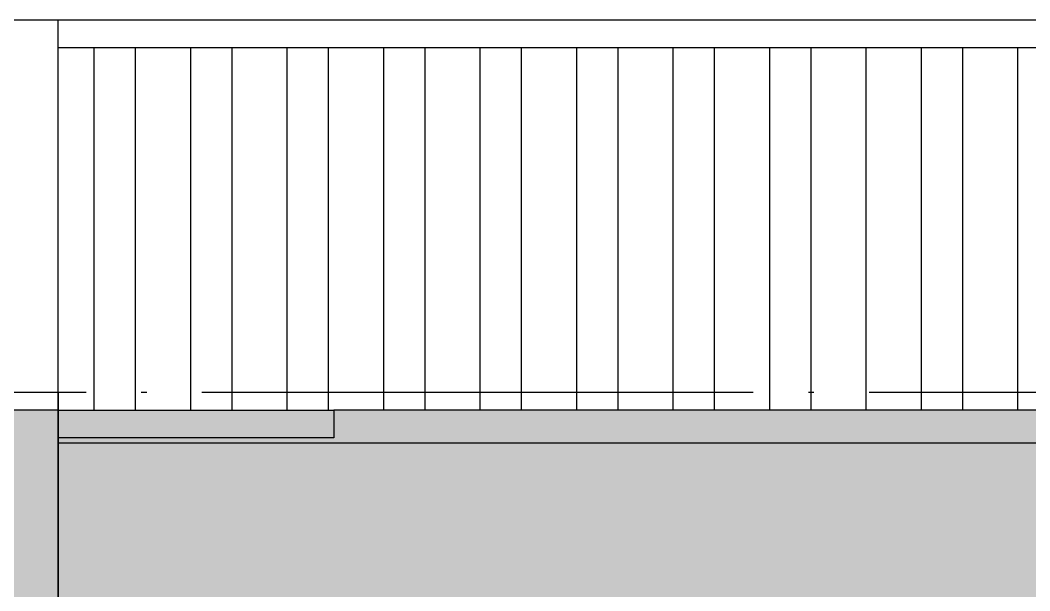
# Model space of a CAD drawing. Extents: x -12446 to 284554, y -295110 to 165007.
# Drawn here: x 15566 to 19228, y -205975 to -203904 of the extents above; entities that cross this region are included whole.
import ezdxf

# ---------------------------------------------------------------- set-up
doc = ezdxf.new("R2010")
doc.units = 0
doc.header["$LTSCALE"] = 1000
doc.linetypes.add('AX-14-E$0$DOTE', pattern=[2.42, 2, -0.2, 0.02, -0.2])
for name, color, linetype in [('A-Anno-Note', 241, 'CONTINUOUS'), ('AX-14-comp-tc$0$AX-T-LMCZ-Z$1$AX-13-E01-E03$0$家具与填充', 251, 'CONTINUOUS'), ('AX-14-comp-tc$0$灰褐色真石漆', 15, 'CONTINUOUS'), ('AX-14-E$0$A-Detl-Thin', 131, 'CONTINUOUS')]:
    doc.layers.add(name, color=color, linetype=linetype)
doc.layers.add('AX-14-E$0$A-Grid', color=222, linetype='AX-14-E$0$DOTE', plot=False)

# ---------------------------------------------------------------- blocks, each defined once
blk = doc.blocks.new('AX-14-E$0$A$C40EB36A3')
at = {"layer": 'AX-14-E$0$A-Detl-Thin'}
for p, q in [((15100, 3255), (13375, 3255)), ((15100, 1905), (15100, 3255)), ((20699.5, 3255), (15100, 3255)), ((20699.5, 3155), (15100, 3155)), ((15100, 1905), (15100, 269.4)), ((15100, 1840), (16100, 1840)), ((16100, 1840), (16100, 1740)), ((19699.5, 1840), (16100, 1840)), ((16100, 1740), (15100, 1740)), ((19899.5, 1720), (15100, 1720))]:
    blk.add_line(p, q, dxfattribs=at)
at = {"layer": 'AX-14-E$0$A-Detl-Thin', "color": 8}
for p, q in [((15230, 3155), (15230, 1840)), ((15380, 3155), (15380, 1840)), ((15580, 3155), (15580, 1840)), ((15730, 3155), (15730, 1840)), ((15930, 3155), (15930, 1840)), ((16080, 3155), (16080, 1840)), ((16280, 3155), (16280, 1840)), ((16430, 3155), (16430, 1840)), ((16630, 3155), (16630, 1840)), ((16780, 3155), (16780, 1840)), ((16980, 3155), (16980, 1840)), ((17130, 3155), (17130, 1840)), ((17330, 3155), (17330, 1840)), ((17480, 3155), (17480, 1840)), ((17680, 3155), (17680, 1840)), ((17830, 3155), (17830, 1840)), ((18030, 3155), (18030, 1840)), ((18230, 3155), (18230, 1840)), ((18380, 3155), (18380, 1840)), ((18580, 3155), (18580, 1840))]:
    blk.add_line(p, q, dxfattribs=at)
blk = doc.blocks.new('AX-14-comp-tc')
at = {"layer": 'AX-14-comp-tc$0$灰褐色真石漆'}
h = blk.add_hatch(dxfattribs=at)
h.set_pattern_fill('离散材料', color=256, scale=50)
h.set_pattern_definition([(0, (217.28, 6044), (132, 228), [12, -201, 9, -87, 18, -213]), (10, (160.28, 6167), (80.67614, 285.3443), [21, -51, 27, -159, 15, -198]), (20, (130.28, 6071), (133.47095, 220.97625), [24, -165, 21, -123, 15, -96]), (30, (217.28, 6053), (-21.96926, 254.05187), [15, -99, 12, -147, 9, -195]), (40, (133.28, 6119), (33.83592, 216.37036), [12, -132, 9, -84, 24, -153]), (50, (178.28, 6011), (-80.24786, 235.7335), [6, -111, 15, -183, 18, -93]), (60, (187.28, 6032), (-99.47303, 223.70766), [15, -123, 6, -144, 12, -111]), (70, (154.28, 5996), (-109.89227, 215.58685), [9, -57, 18, -96, 12, -132]), (80, (169.28, 6173), (-208.56534, 164.71945), [21, -132, 9, -156, 18, -147]), (90, (187.28, 6044), (-264, 111), [18, -93, 12, -183, 6, -186]), (100, (139.28, 6137), (-247.97146, 145.1453), [21, -117, 18, -96, 21, -219]), (110, (118.28, 5966), (-240.44034, 81.69114), [24, -78, 12, -159, 18, -174]), (120, (37.28, 6002), (-286.64994, 28.49227), [15, -201, 18, -93, 21, -123]), (130, (103.28, 5936), (-279.10777, 71.26608), [9, -66, 12, -129, 24, -168]), (140, (13.28, 6176), (-220.59685, -34.20569), [18, -108, 21, -93, 12, -126]), (150, (262.28, 5918), (-204.82497, -120.76726), [12, -84, 24, -186, 21, -171]), (160, (64.28, 6086), (-237.90107, -162.4287), [18, -126, 15, -114, 12, -183]), (170, (82.28, 6014), (-215.64405, -169.12317), [27, -99, 18, -135, 24, -132])])
h.paths.add_polyline_path([(22452.4, -211741.9), (13952.4, -211741.9), (13952.4, -211826.9), (13902.4, -211826.9), (13902.4, -212176.9), (13952.4, -212176.9), (13952.4, -212276.9), (13852.4, -212276.9), (13852.4, -212441.9), (14652.4, -212441.9), (14652.4, -214191.9), (13852.4, -214191.9), (13852.4, -214746.9), (15552.4, -214746.9), (15552.4, -213536.9), (15802.4, -213536.9), (15802.4, -212641.9), (17602.4, -212641.9), (17602.4, -213536.9), (19102.4, -213536.9), (19102.4, -212641.9), (20351.9, -212641.9), (20351.9, -214746.9), (21351.9, -214746.9), (22452.4, -214746.9), (22452.4, -214191.9), (21351.9, -214191.9), (21351.9, -212441.9), (22452.4, -212441.9)])
h.paths.add_polyline_path([(15552.4, -214746.9), (20351.9, -214746.9), (20351.9, -214536.9), (15552.4, -214536.9)], flags=17)
at = {"layer": 'AX-14-comp-tc$0$AX-T-LMCZ-Z$1$AX-13-E01-E03$0$家具与填充'}
blk.add_line((15552.4, -211741.9), (13952.4, -211741.9), dxfattribs=at)
blk = doc.blocks.new('AX-14-E')
at = {"layer": 'AX-14-E$0$A-Detl-Thin'}
blk.add_line((15703.9, -206019.4), (15703.9, -205254.4), dxfattribs=at)
at = {"layer": 'AX-14-E$0$A-Grid'}
blk.add_line((-714.4, -205254.4), (39369.1, -205254.4), dxfattribs=at)
at = {"layer": 'AX-14-E$0$A-Detl-Thin'}
blk.add_blockref('AX-14-E$0$A$C40EB36A3', (603.9, -207159.4), dxfattribs=at)
blk.add_blockref('AX-14-comp-tc', (152.8, 6422.5), dxfattribs=at)

msp = doc.modelspace()

# ---------------------------------------------------------------- block references
at = {"layer": 'A-Anno-Note'}
msp.add_blockref('AX-14-E', (0, 0), dxfattribs=at)

doc.saveas('drawing.dxf')
